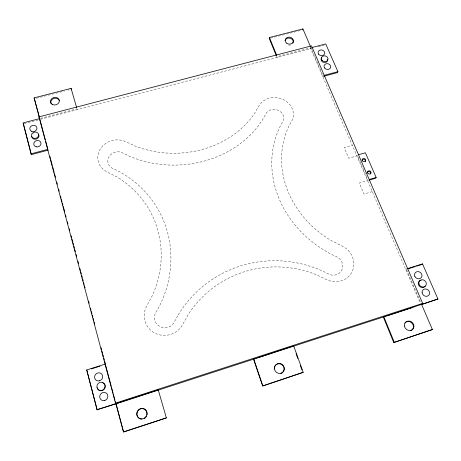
<?xml version="1.0" encoding="UTF-8"?>
<svg xmlns="http://www.w3.org/2000/svg" width="461" height="461" viewBox="0 0 461 461"><rect width="100%" height="100%" fill="white"/><g stroke="black" fill="none" stroke-linecap="round" stroke-linejoin="round"><path stroke-width="0.35" stroke-dasharray="2.31 1.73" d="M310.76 48.716L311.014 47.765L277.228 56.582L277.044 57.521L276.508 56.207M357.252 155.103L356.883 155.864L348.735 158.209L344.206 147.56L352.313 145.25M405.813 269.535L406.32 268.999M372.269 191.609L363.994 194.058L359.292 183.005L367.521 180.585L367.924 179.871L357.534 155.755M324.089 76.186L322.74 76.543L323.023 75.644L311.014 47.765M40.349 118.408L76.993 108.848L77.246 109.706L76.854 108.347M24.122 123.583L38.615 119.797M40.689 119.255L312.76 48.192M318.096 46.797L325.431 44.884M36.552 98.222L64.384 91.076M67.865 90.183L69.259 89.826M270.653 38.142L300.584 30.461M406.602 269.65L420.974 303.01M310.201 47.42L420.138 302.825M290.539 44.948A4.149 3.492 10.2 0 1 288.407 44.999M32.714 134.065A3.642 3.152 -15.1 0 1 33.434 133.483M288.995 125.911L287.312 129.691A98.66 86.501 23.6 0 0 331.661 240.809L342.091 246.024A19.984 18.486 30.4 0 1 352.239 271.529A19.984 18.486 30.4 0 1 326.342 279.493L315.606 274.416A111.89 107.672 58.1 0 0 188.635 313.872L182.81 324.365A20.578 20.03 -23.4 0 1 154.919 333.136A20.578 20.03 -23.4 0 1 146.8 305.85L152.464 295.374A107.148 97.968 -25.7 0 0 116.961 176.955L107.252 172.005A19.016 17.017 -8.9 0 1 100.319 148.955A19.016 17.017 -8.9 0 1 126.164 141.85L135.909 146.379A93.635 80.583 0.1 0 0 254.034 114.236L258.875 105.938A18.25 16.026 10.8 0 1 283.019 99.443A18.25 16.026 10.8 0 1 291.715 121.122L288.995 125.911M177.658 315.814L174.99 320.827A10.661 10.384 -24.2 0 1 159.996 326.59A10.661 10.384 -24.2 0 1 156.51 311.319L159.287 306.386A115.521 105.794 -26.1 0 0 118.517 171.187L113.879 168.962A9.86 8.845 -9 0 1 109.101 156.504A9.86 8.845 -9 0 1 123.588 153.415L128.152 155.668A101.074 87.233 0 0 0 263.202 118.719L265.369 114.72A9.468 8.333 10.8 0 1 278.375 110.317A9.468 8.333 10.8 0 1 282.27 122.557L280.063 126.55A106.451 93.56 23.7 0 0 330.433 253.804L335.441 256.183A10.355 9.595 30.6 0 1 341.912 269.933A10.355 9.595 30.6 0 1 327.322 273.396L322.308 270.907A120.626 116.097 58.9 0 0 177.658 315.814"/><path stroke-width="0.69" d="M310.455 46.469L302.906 28.945L269.42 37.531L269.259 38.499L276.243 55.551M302.67 29.925L302.906 28.945M311.682 47.592L325.714 43.928L337.913 71.657L337.602 72.561L324.089 76.186M253.533 359.182L293.657 345.854L303.205 372.338L262.626 386.001L253.533 359.182L116.754 403.617M358.612 154.712L365.389 152.764L376.147 177.456L375.727 178.177L368.892 180.188M262.626 386.001L303.205 372.338M293.403 346.228L293.657 345.854M421.959 264.435L422.507 263.888L437.95 298.987L421.665 304.56M437.95 298.987L383.298 317.024L393.752 342.552L432.401 329.54L421.538 304.318L422.656 303.384L311.521 45.858L38.966 116.887L115.481 403.127L116.074 403.842L123.623 432.055L166.369 417.891L158.244 389.839L97 409.737L86.737 369.941L105.304 364.075M393.752 342.552L432.401 329.54M115.319 401.525L123.439 431.888L166.369 417.891M115.481 403.127L422.656 303.384M97 409.737L116.074 403.842M254.207 358.963L256.235 358.306M257.584 357.863L385.315 316.367M386.664 315.929L412.906 307.406M406.994 268.786L422.507 263.888M91.122 368.961L100.037 366.143M407.829 268.901L415.228 266.562M416.577 266.135L421.285 264.649M369.296 179.467L376.147 177.456M45.316 139.764L39.658 118.592L23.05 122.926L31.02 153.836L47.875 149.324M323.697 75.46L337.913 71.657M31.02 153.836L31.388 154.619L48.203 150.113M39.473 117.901L34.114 97.876L71.08 88.397L71.346 89.29M86.737 369.941L97.248 409.956M269.42 37.531L276.692 55.268M383.765 316.586L394.253 342.177M38.966 116.887L39.658 118.592M34.114 97.876L39.444 117.365M296.089 353.679L297.8 358.422M300.238 365.198L301.949 369.935M253.688 358.842L262.805 385.719M71.08 88.397L76.601 107.482M49.88 156.371L50.439 158.463M50.808 159.852L52.295 165.418M52.669 166.807L54.156 172.374M54.531 173.768L55.464 177.249M56.766 182.118L57.325 184.204M58.628 189.073L59.181 191.159M60.489 196.034L61.042 198.121M61.417 199.509L61.976 201.601M62.35 202.99L62.903 205.076M63.278 206.47L64.765 212.037M65.514 214.82L66.067 216.906M67.375 221.776L67.928 223.862M69.236 228.731L69.79 230.823M71.098 235.692L71.651 237.778M72.025 239.173L72.584 241.259M72.953 242.647L73.512 244.733M73.887 246.128L74.446 248.214M74.815 249.608L75.374 251.694M76.123 254.478L76.676 256.564M77.984 261.433L78.537 263.519M79.845 268.394L80.398 270.48M80.773 271.869L81.332 273.961M81.701 275.35L82.26 277.436M82.634 278.83L83.193 280.916M83.562 282.305L84.121 284.397M84.496 285.785L85.055 287.871M88.587 301.091L89.146 303.182M90.448 308.052L91.007 310.138M91.382 311.532L91.941 313.618M92.309 315.007L92.868 317.099M93.243 318.488L93.802 320.574M94.171 321.968L94.73 324.054M101.057 347.709L101.616 349.795M101.99 351.19L102.549 353.276M102.918 354.67L103.477 356.756M103.852 358.145L104.411 360.231M104.78 361.626L105.339 363.712M45.685 141.129L47.69 148.638M105.488 364.766L111.239 386.266M111.614 387.655L113.095 393.204M113.464 394.587L114.95 400.136M23.43 123.761L31.388 154.619M142.08 419.13A5.313 5.071 -64.1 0 1 136.894 413.678A5.313 5.071 -64.1 0 1 142.812 408.642A5.313 5.071 -64.1 0 1 146.967 414.958M146.477 416.254A5.313 5.071 -64.1 0 1 144.633 418.288M285.059 40.758A4.149 3.492 10.2 0 1 290.367 38.298A4.149 3.492 10.2 0 1 292.873 43.248M404.81 322.988A5.008 4.524 43.7 0 1 412.399 323.634A5.008 4.524 43.7 0 1 410.561 330.739M51.327 104.042A4.426 3.797 -11.5 0 1 53.637 98.545A4.426 3.797 -11.5 0 1 59.486 100.919M361.994 160.007A1.786 1.573 22 0 1 364.328 159.42A1.786 1.573 22 0 1 365.187 161.609M367.187 172.731A1.798 1.59 23.4 0 1 369.457 171.648A1.798 1.59 23.4 0 1 370.54 173.958M102.601 382.711A4.212 3.982 -51.3 0 1 105.206 387.159A4.212 3.982 -51.3 0 1 101.184 390.772A4.212 3.982 -51.3 0 1 97.185 387.574M38.419 134.128A3.642 3.152 -15.1 0 1 36.471 139.003A3.642 3.152 -15.1 0 1 31.769 136.416M327.656 59.313A3.365 2.841 13.5 0 1 323.708 62.402A3.365 2.841 13.5 0 1 321.622 57.85M425.232 286.125A3.907 3.486 38.4 0 1 418.997 285.716A3.907 3.486 38.4 0 1 421.141 280.271M274.255 368.996A5.059 4.875 56.1 0 1 278.346 363.81A5.059 4.875 56.1 0 1 283.947 367.665A5.059 4.875 56.1 0 1 280.847 373.531M404.441 326.013A5.025 4.535 43.6 0 0 412.174 329.799A5.025 4.535 43.6 0 0 410.935 321.542A5.025 4.535 43.6 0 0 404.441 326.013M144.506 418.087A5.325 5.083 -64.1 0 0 144.368 408.953A5.325 5.083 -64.1 0 0 136.738 413.926A5.325 5.083 -64.1 0 0 144.506 418.087M104.837 400.476A4.241 4.011 -53.9 0 0 106.693 393.429A4.241 4.011 -53.9 0 0 99.841 395.647A4.241 4.011 -53.9 0 0 104.837 400.476M99.657 380.774A4.184 3.953 -48.8 0 0 101.518 373.854A4.184 3.953 -48.8 0 0 94.724 376.026A4.184 3.953 -48.8 0 0 99.657 380.774M31.469 131.241A3.63 3.129 -14.7 0 0 36.978 128.331A3.63 3.129 -14.7 0 0 31.705 125.761A3.63 3.129 -14.7 0 0 31.469 131.241M36.327 146.84A3.659 3.181 -15.5 0 0 40.925 142.754A3.659 3.181 -15.5 0 0 34.921 141.51A3.659 3.181 -15.5 0 0 36.327 146.84M52.594 104.538A4.437 3.803 -11.5 0 0 59.313 101.022A4.437 3.803 -11.5 0 0 52.796 97.905A4.437 3.803 -11.5 0 0 52.594 104.538M286.679 43.184A4.161 3.498 10.2 0 0 293.409 41.432A4.161 3.498 10.2 0 0 287.906 37.249A4.161 3.498 10.2 0 0 286.679 43.184M318.707 54.289A3.348 2.824 13 0 0 324.435 54.139A3.348 2.824 13 0 0 321.046 49.938A3.348 2.824 13 0 0 318.707 54.289M324.688 68.072A3.377 2.864 13.9 0 0 330.456 67.917A3.377 2.864 13.9 0 0 327.028 63.653A3.377 2.864 13.9 0 0 324.688 68.072M414.831 276.312A3.884 3.463 37.2 0 0 421.262 277.666A3.884 3.463 37.2 0 0 418.651 271.679A3.884 3.463 37.2 0 0 414.831 276.312M422.115 292.816A3.936 3.509 39.5 0 0 428.211 295.755A3.936 3.509 39.5 0 0 427.186 289.375A3.936 3.509 39.5 0 0 422.115 292.816M367.89 173.238A1.804 1.59 23.4 0 0 370.944 173.232A1.804 1.59 23.4 0 0 369.169 170.795A1.804 1.59 23.4 0 0 367.89 173.238M362.536 160.86A1.792 1.573 22 0 0 365.579 160.854A1.792 1.573 22 0 0 363.815 158.451A1.792 1.573 22 0 0 362.536 160.86M33.365 138.162A3.653 3.158 -15.1 0 0 38.638 134.843A3.653 3.158 -15.1 0 0 33.065 132.67A3.653 3.158 -15.1 0 0 33.365 138.162M101.668 390.404A4.224 3.993 -51.3 0 0 104.094 383.552A4.224 3.993 -51.3 0 0 97.127 385.171A4.224 3.993 -51.3 0 0 101.668 390.404M418.928 283.855A3.919 3.492 38.3 0 0 425.18 286.298A3.919 3.492 38.3 0 0 423.63 280.006A3.919 3.492 38.3 0 0 418.928 283.855M322.141 60.426A3.371 2.847 13.4 0 0 327.829 59.855A3.371 2.847 13.4 0 0 324.031 55.85A3.371 2.847 13.4 0 0 322.141 60.426M274.468 368.702A5.071 4.887 55.9 0 0 282.224 372.661A5.071 4.887 55.9 0 0 281.498 363.988A5.071 4.887 55.9 0 0 274.468 368.702"/></g></svg>
